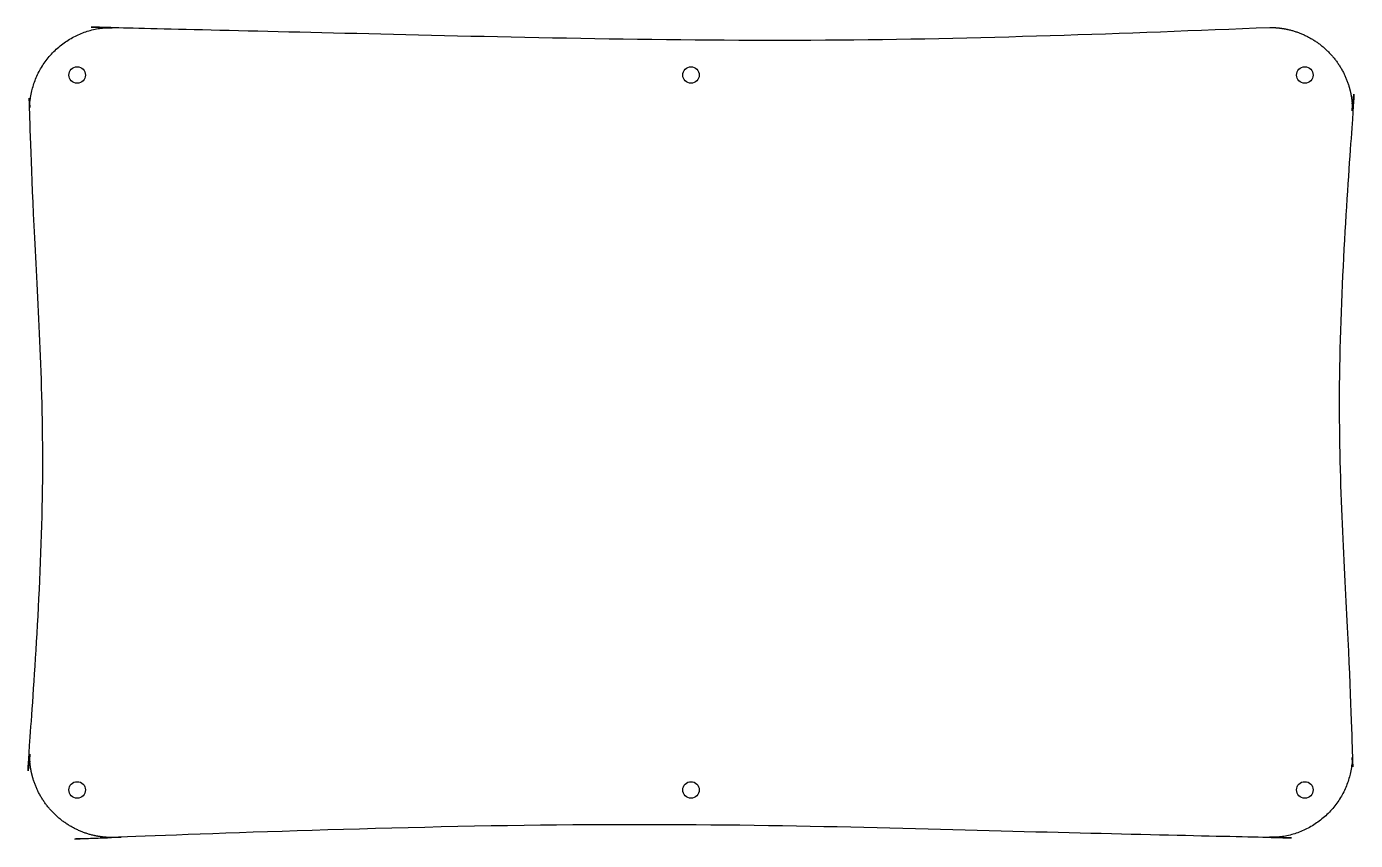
# Model space of a CAD drawing. Header units: millimetres. Extents: x -161 to 161, y -243 to -46.
import ezdxf

# ---------------------------------------------------------------- set-up
doc = ezdxf.new("R2010")
doc.units = ezdxf.units.MM
doc.header["$MEASUREMENT"] = 0
doc.layers.add('Plates$MO v2.6$Plate', color=178, linetype='Continuous', true_color=0x000000)

msp = doc.modelspace()

# ---------------------------------------------------------------- linework, layer by layer
at = {"layer": 'Plates$MO v2.6$Plate'}
for centre in [(-148.49, -58.12), (0, -58.12), (148.49, -58.12), (-148.49, -231.09), (0, -231.09), (148.49, -231.09)]:
    msp.add_circle(centre, 2, dxfattribs=at)
msp.add_rational_spline([(140, -46.61), (93.33, -46.61), (0, -53.61), (-93.33, -46.61), (-140, -46.61), (-151.72, -46.61), (-160, -54.89), (-160, -66.61), (-160, -92.61), (-153, -144.61), (-160, -196.61), (-160, -222.61), (-160, -234.32), (-151.72, -242.61), (-140, -242.61), (-93.33, -242.61), (0, -235.61), (93.33, -242.61), (140, -242.61), (151.72, -242.61), (160, -234.32), (160, -222.61), (160, -196.61), (153, -144.61), (160, -92.61), (160, -66.61), (160, -54.89), (151.72, -46.61), (140, -46.61)], [1, 1, 1, 1, 1, 0.804737854124, 0.804737854124, 1, 1, 1, 1, 1, 0.804737854124, 0.804737854124, 1, 1, 1, 1, 1, 0.804737854124, 0.804737854124, 1, 1, 1, 1, 1, 0.804737854124, 0.804737854124, 1], degree=3, knots=[4110.93611, 4110.93611, 4110.93611, 4110.93611, 4111.93611, 4112.93611, 4112.93611, 4112.93611, 4144.352036, 4144.352036, 4144.352036, 4145.352036, 4146.352036, 4146.352036, 4146.352036, 4177.767963, 4177.767963, 4177.767963, 4178.767963, 4179.767963, 4179.767963, 4179.767963, 4211.18389, 4211.18389, 4211.18389, 4212.18389, 4213.18389, 4213.18389, 4213.18389, 4244.599816, 4244.599816, 4244.599816, 4244.599816], dxfattribs=at)

doc.saveas('drawing.dxf')
